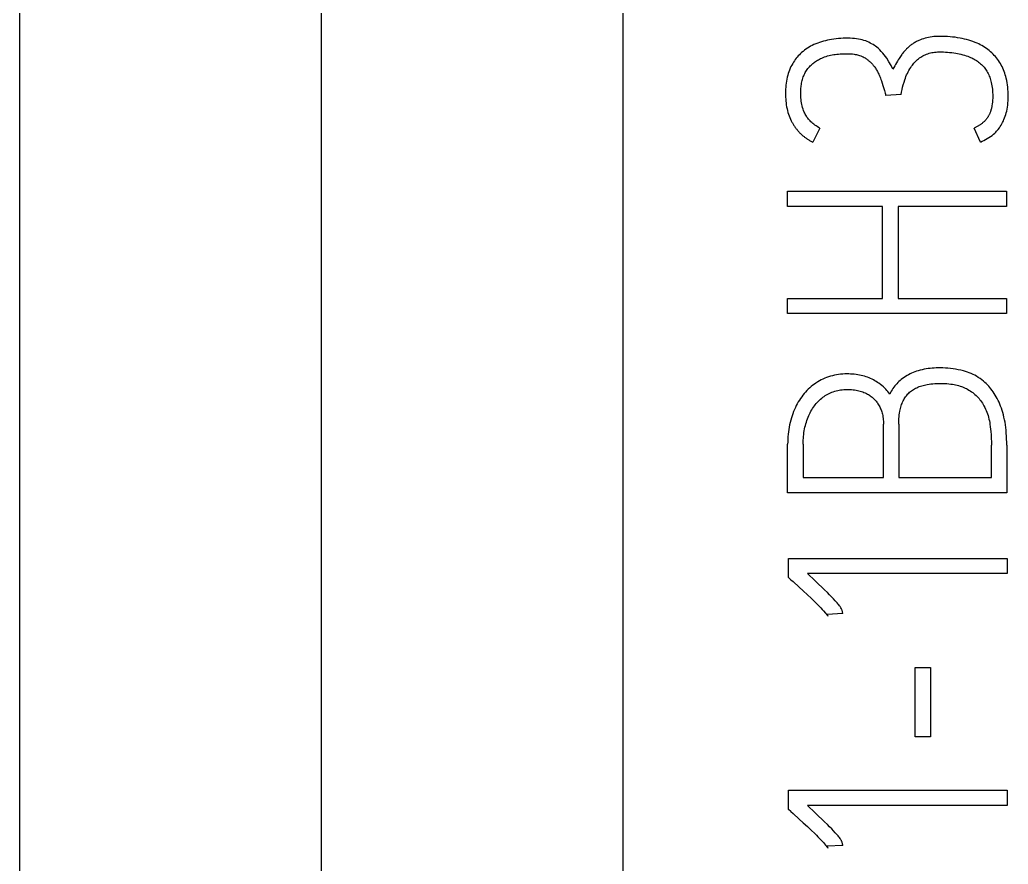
# Model space of a CAD drawing. Extents: x 867151 to 1787449, y -2071112 to -1028603.
# Drawn here: x 871211.25 to 871218.46, y -1032686.62 to -1032680.46 of the extents above; entities that cross this region are included whole.
import ezdxf

# ---------------------------------------------------------------- set-up
doc = ezdxf.new("R2010")
doc.units = 0
doc.header["$LTSCALE"] = 4
doc.header["$MEASUREMENT"] = 0
doc.layers.get('0').update_dxf_attribs({"linetype": 'CONTINUOUS'})
doc.layers.add('20000_FRONT_O', color=7, linetype='CONTINUOUS')

# ---------------------------------------------------------------- blocks, each defined once
blk = doc.blocks.new('CPU')
at = {"layer": '20000_FRONT_O', "color": 7, "linetype": 'Continuous'}
for p, q in [((82836.958, 10993.5925), (82836.958, 11092.7925)), ((82834.758, 11000.0199), (82834.758, 11033.3777))]:
    blk.add_line(p, q, dxfattribs=at)
blk = doc.blocks.new('A$C36C17930')
at = {"layer": '20000_FRONT_O', "color": 7, "linetype": 'Continuous'}
for p, q in [((0.0011, 0.4004), (0.0011, 99.6004)), ((2.2011, 6.8277), (2.2011, 40.1855)), ((3.6914, 26.8209), (3.677, 26.8176)), ((3.7059, 26.8238), (3.6914, 26.8209)), ((3.7226, 26.8267), (3.7059, 26.8238)), ((3.7394, 26.8292), (3.7226, 26.8267)), ((3.7563, 26.8312), (3.7394, 26.8292)), ((3.7732, 26.8329), (3.7563, 26.8312)), ((3.7901, 26.8341), (3.7732, 26.8329)), ((3.807, 26.8349), (3.7901, 26.8341)), ((3.824, 26.8353), (3.807, 26.8349)), ((3.841, 26.8354), (3.824, 26.8353)), ((3.8573, 26.8351), (3.841, 26.8354)), ((3.8736, 26.8344), (3.8573, 26.8351)), ((3.8899, 26.8332), (3.8736, 26.8344)), ((3.9044, 26.8315), (3.8899, 26.8332)), ((3.9189, 26.8293), (3.9044, 26.8315)), ((3.9332, 26.8265), (3.9189, 26.8293)), ((3.9459, 26.8234), (3.9332, 26.8265)), ((3.9584, 26.8197), (3.9459, 26.8234)), ((3.9708, 26.8154), (3.9584, 26.8197)), ((4.359, 26.8195), (4.3527, 26.8166)), ((4.37, 26.8241), (4.359, 26.8195)), ((4.3811, 26.8283), (4.37, 26.8241)), ((4.3924, 26.8321), (4.3811, 26.8283)), ((4.4044, 26.8356), (4.3924, 26.8321)), ((4.4166, 26.8387), (4.4044, 26.8356)), ((4.4288, 26.8413), (4.4166, 26.8387)), ((4.4419, 26.8436), (4.4288, 26.8413)), ((4.4551, 26.8455), (4.4419, 26.8436)), ((4.4684, 26.8468), (4.4551, 26.8455)), ((4.4897, 26.8482), (4.4684, 26.8468)), ((4.5112, 26.8487), (4.4897, 26.8482)), ((4.5298, 26.8487), (4.5112, 26.8487)), ((4.5485, 26.8482), (4.5298, 26.8487)), ((4.5671, 26.8474), (4.5485, 26.8482)), ((4.5858, 26.8461), (4.5671, 26.8474)), ((4.6044, 26.8443), (4.5858, 26.8461)), ((4.6229, 26.8421), (4.6044, 26.8443)), ((4.6414, 26.8394), (4.6229, 26.8421)), ((4.6598, 26.8362), (4.6414, 26.8394)), ((4.6757, 26.8331), (4.6598, 26.8362)), ((4.6915, 26.8296), (4.6757, 26.8331)), ((4.7072, 26.8256), (4.6915, 26.8296)), ((4.7228, 26.8212), (4.7072, 26.8256)), ((4.7382, 26.8164), (4.7228, 26.8212)), ((3.5244, 26.748), (3.5139, 26.7398)), ((3.5353, 26.7559), (3.5244, 26.748)), ((3.5464, 26.7634), (3.5353, 26.7559)), ((3.5578, 26.7704), (3.5464, 26.7634)), ((3.5695, 26.777), (3.5578, 26.7704)), ((3.5813, 26.7832), (3.5695, 26.777)), ((3.5934, 26.789), (3.5813, 26.7832)), ((3.6069, 26.7949), (3.5934, 26.789)), ((3.6206, 26.8004), (3.6069, 26.7949)), ((3.6345, 26.8053), (3.6206, 26.8004)), ((3.6485, 26.8098), (3.6345, 26.8053)), ((3.6627, 26.8139), (3.6485, 26.8098)), ((3.677, 26.8176), (3.6627, 26.8139)), ((3.982, 26.8109), (3.9708, 26.8154)), ((3.9931, 26.806), (3.982, 26.8109)), ((4.004, 26.8006), (3.9931, 26.806)), ((4.0142, 26.7951), (4.004, 26.8006)), ((4.0242, 26.7892), (4.0142, 26.7951)), ((4.0339, 26.7829), (4.0242, 26.7892)), ((4.0431, 26.7763), (4.0339, 26.7829)), ((4.052, 26.7694), (4.0431, 26.7763)), ((4.0607, 26.7622), (4.052, 26.7694)), ((4.0728, 26.751), (4.0607, 26.7622)), ((4.0845, 26.7392), (4.0728, 26.751)), ((4.2602, 26.749), (4.2555, 26.7438)), ((4.2649, 26.754), (4.2602, 26.749)), ((4.2697, 26.7589), (4.2649, 26.754)), ((4.2747, 26.7638), (4.2697, 26.7589)), ((4.2796, 26.7683), (4.2747, 26.7638)), ((4.2847, 26.7728), (4.2796, 26.7683)), ((4.2898, 26.7771), (4.2847, 26.7728)), ((4.295, 26.7814), (4.2898, 26.7771)), ((4.3003, 26.7855), (4.295, 26.7814)), ((4.3058, 26.7894), (4.3003, 26.7855)), ((4.3113, 26.7932), (4.3058, 26.7894)), ((4.3169, 26.7969), (4.3113, 26.7932)), ((4.3226, 26.8005), (4.3169, 26.7969)), ((4.3283, 26.8039), (4.3226, 26.8005)), ((4.3343, 26.8073), (4.3283, 26.8039)), ((4.3404, 26.8106), (4.3343, 26.8073)), ((4.3465, 26.8137), (4.3404, 26.8106)), ((4.3527, 26.8166), (4.3465, 26.8137)), ((4.7534, 26.8111), (4.7382, 26.8164)), ((4.7685, 26.8052), (4.7534, 26.8111)), ((4.7834, 26.7989), (4.7685, 26.8052)), ((4.7951, 26.7934), (4.7834, 26.7989)), ((4.8067, 26.7876), (4.7951, 26.7934)), ((4.8181, 26.7814), (4.8067, 26.7876)), ((4.8293, 26.7748), (4.8181, 26.7814)), ((4.8403, 26.7679), (4.8293, 26.7748)), ((4.8511, 26.7606), (4.8403, 26.7679)), ((4.8616, 26.753), (4.8511, 26.7606)), ((4.8718, 26.745), (4.8616, 26.753)), ((3.4573, 26.6804), (3.4506, 26.671)), ((3.4643, 26.6895), (3.4573, 26.6804)), ((3.4716, 26.6984), (3.4643, 26.6895)), ((3.4792, 26.7069), (3.4716, 26.6984)), ((3.487, 26.7153), (3.4792, 26.7069)), ((3.4952, 26.7233), (3.487, 26.7153)), ((3.5037, 26.7311), (3.4952, 26.7233)), ((3.5139, 26.7398), (3.5037, 26.7311)), ((3.6126, 26.6701), (3.6198, 26.6745)), ((3.6198, 26.6745), (3.6272, 26.6788)), ((3.6272, 26.6788), (3.6347, 26.6828)), ((3.6347, 26.6828), (3.6422, 26.6866)), ((3.6422, 26.6866), (3.6499, 26.6902)), ((3.6499, 26.6902), (3.6605, 26.6947)), ((3.6605, 26.6947), (3.6713, 26.6988)), ((3.6713, 26.6988), (3.6821, 26.7025)), ((3.6821, 26.7025), (3.6931, 26.7059)), ((3.6931, 26.7059), (3.7042, 26.7089)), ((3.7042, 26.7089), (3.7153, 26.7115)), ((3.7153, 26.7115), (3.7266, 26.7138)), ((3.7266, 26.7138), (3.7379, 26.7158)), ((3.7379, 26.7158), (3.7492, 26.7175)), ((3.7492, 26.7175), (3.7606, 26.7189)), ((3.7606, 26.7189), (3.7721, 26.7201)), ((3.7721, 26.7201), (3.7835, 26.721)), ((3.7835, 26.721), (3.795, 26.7216)), ((3.795, 26.7216), (3.8065, 26.7221)), ((3.8065, 26.7221), (3.818, 26.7223)), ((3.818, 26.7223), (3.8295, 26.7223)), ((3.8295, 26.7223), (3.841, 26.7222)), ((3.841, 26.7222), (3.8525, 26.7219)), ((3.8525, 26.7219), (3.864, 26.7213)), ((3.864, 26.7213), (3.8754, 26.7205)), ((3.8754, 26.7205), (3.8868, 26.7191)), ((3.8868, 26.7191), (3.8949, 26.7179)), ((3.8949, 26.7179), (3.903, 26.7163)), ((3.903, 26.7163), (3.911, 26.7145)), ((3.911, 26.7145), (3.919, 26.7124)), ((3.919, 26.7124), (3.9268, 26.7099)), ((3.9268, 26.7099), (3.9356, 26.7067)), ((3.9356, 26.7067), (3.9442, 26.703)), ((3.9442, 26.703), (3.9526, 26.6989)), ((3.9526, 26.6989), (3.9608, 26.6945)), ((3.9608, 26.6945), (3.9659, 26.6914)), ((3.9659, 26.6914), (3.9709, 26.6883)), ((3.9709, 26.6883), (3.9758, 26.6849)), ((3.9758, 26.6849), (3.9806, 26.6815)), ((3.9806, 26.6815), (3.9854, 26.6779)), ((3.9854, 26.6779), (3.99, 26.6742)), ((4.0953, 26.7273), (4.0845, 26.7392)), ((4.1055, 26.7148), (4.0953, 26.7273)), ((4.115, 26.7021), (4.1055, 26.7148)), ((4.1239, 26.6889), (4.115, 26.7021)), ((4.1403, 26.6623), (4.1239, 26.6889)), ((4.2089, 26.6786), (4.2021, 26.6674)), ((4.2138, 26.6865), (4.2089, 26.6786)), ((4.2189, 26.6944), (4.2138, 26.6865)), ((4.224, 26.7023), (4.2189, 26.6944)), ((4.2293, 26.71), (4.224, 26.7023)), ((4.2335, 26.7159), (4.2293, 26.71)), ((4.2377, 26.7217), (4.2335, 26.7159)), ((4.242, 26.7274), (4.2377, 26.7217)), ((4.2465, 26.7331), (4.242, 26.7274)), ((4.251, 26.7386), (4.2465, 26.7331)), ((4.2555, 26.7438), (4.251, 26.7386)), ((4.3425, 26.6737), (4.3495, 26.6798)), ((4.3495, 26.6798), (4.3567, 26.6856)), ((4.3567, 26.6856), (4.3642, 26.6913)), ((4.3642, 26.6913), (4.3719, 26.6967)), ((4.3719, 26.6967), (4.3799, 26.7019)), ((4.3799, 26.7019), (4.388, 26.7067)), ((4.388, 26.7067), (4.3966, 26.7113)), ((4.3966, 26.7113), (4.4053, 26.7155)), ((4.4053, 26.7155), (4.4143, 26.7193)), ((4.4143, 26.7193), (4.4234, 26.7227)), ((4.4234, 26.7227), (4.4331, 26.7258)), ((4.4331, 26.7258), (4.4429, 26.7284)), ((4.4429, 26.7284), (4.4529, 26.7306)), ((4.4529, 26.7306), (4.463, 26.7323)), ((4.463, 26.7323), (4.4738, 26.7337)), ((4.4738, 26.7337), (4.4848, 26.7346)), ((4.4848, 26.7346), (4.4957, 26.7352)), ((4.4957, 26.7352), (4.5067, 26.7355)), ((4.5067, 26.7355), (4.522, 26.7356)), ((4.522, 26.7356), (4.5372, 26.7352)), ((4.5372, 26.7352), (4.5525, 26.7345)), ((4.5525, 26.7345), (4.5677, 26.7335)), ((4.5677, 26.7335), (4.5829, 26.732)), ((4.5829, 26.732), (4.5981, 26.7302)), ((4.5981, 26.7302), (4.6132, 26.7281)), ((4.6132, 26.7281), (4.6283, 26.7257)), ((4.6283, 26.7257), (4.6408, 26.7234)), ((4.6408, 26.7234), (4.6534, 26.7208)), ((4.6534, 26.7208), (4.6658, 26.718)), ((4.6658, 26.718), (4.6782, 26.7149)), ((4.6782, 26.7149), (4.6905, 26.7115)), ((4.6905, 26.7115), (4.7027, 26.7077)), ((4.7027, 26.7077), (4.7147, 26.7036)), ((4.7147, 26.7036), (4.7267, 26.699)), ((4.7267, 26.699), (4.7356, 26.6953)), ((4.7356, 26.6953), (4.7444, 26.6913)), ((4.7444, 26.6913), (4.7531, 26.6871)), ((4.7531, 26.6871), (4.7617, 26.6825)), ((4.7617, 26.6825), (4.7701, 26.6777)), ((4.7701, 26.6777), (4.7784, 26.6727)), ((4.8818, 26.7366), (4.8718, 26.745)), ((4.891, 26.7283), (4.8818, 26.7366)), ((4.8999, 26.7196), (4.891, 26.7283)), ((4.9086, 26.7106), (4.8999, 26.7196)), ((4.9169, 26.7014), (4.9086, 26.7106)), ((4.9249, 26.6918), (4.9169, 26.7014)), ((4.9325, 26.682), (4.9249, 26.6918)), ((4.9398, 26.6719), (4.9325, 26.682)), ((3.4151, 26.6036), (3.4104, 26.591)), ((3.4202, 26.6159), (3.4151, 26.6036)), ((3.4258, 26.6281), (3.4202, 26.6159)), ((3.4318, 26.64), (3.4258, 26.6281)), ((3.4383, 26.6517), (3.4318, 26.64)), ((3.4443, 26.6615), (3.4383, 26.6517)), ((3.4506, 26.671), (3.4443, 26.6615)), ((3.5397, 26.601), (3.5445, 26.6078)), ((3.5445, 26.6078), (3.5496, 26.6144)), ((3.5496, 26.6144), (3.555, 26.6209)), ((3.555, 26.6209), (3.5605, 26.6271)), ((3.5605, 26.6271), (3.5663, 26.6332)), ((3.5663, 26.6332), (3.5724, 26.6391)), ((3.5724, 26.6391), (3.5786, 26.6447)), ((3.5786, 26.6447), (3.5851, 26.6502)), ((3.5851, 26.6502), (3.5917, 26.6555)), ((3.5917, 26.6555), (3.5985, 26.6606)), ((3.5985, 26.6606), (3.6055, 26.6654)), ((3.6055, 26.6654), (3.6126, 26.6701)), ((3.99, 26.6742), (3.9945, 26.6706)), ((3.9945, 26.6706), (3.9989, 26.6668)), ((3.9989, 26.6668), (4.0032, 26.6629)), ((4.0032, 26.6629), (4.0074, 26.6589)), ((4.0074, 26.6589), (4.0115, 26.6548)), ((4.0115, 26.6548), (4.0155, 26.6506)), ((4.0155, 26.6506), (4.0194, 26.6463)), ((4.0194, 26.6463), (4.0232, 26.6419)), ((4.0232, 26.6419), (4.0269, 26.6374)), ((4.0269, 26.6374), (4.0305, 26.6328)), ((4.0305, 26.6328), (4.034, 26.6282)), ((4.034, 26.6282), (4.0374, 26.6235)), ((4.0374, 26.6235), (4.0414, 26.6176)), ((4.0414, 26.6176), (4.0452, 26.6117)), ((4.0452, 26.6117), (4.0489, 26.6056)), ((4.0489, 26.6056), (4.0525, 26.5995)), ((4.1555, 26.6357), (4.1403, 26.6623)), ((4.1694, 26.609), (4.1555, 26.6357)), ((4.1757, 26.6211), (4.1694, 26.609)), ((4.1822, 26.633), (4.1757, 26.6211)), ((4.1889, 26.6449), (4.1822, 26.633)), ((4.1954, 26.6562), (4.1889, 26.6449)), ((4.2021, 26.6674), (4.1954, 26.6562)), ((4.286, 26.601), (4.2923, 26.6117)), ((4.2923, 26.6117), (4.2989, 26.6221)), ((4.2989, 26.6221), (4.3059, 26.6323)), ((4.3059, 26.6323), (4.3114, 26.6397)), ((4.3114, 26.6397), (4.3171, 26.647)), ((4.3171, 26.647), (4.3231, 26.654)), ((4.3231, 26.654), (4.3293, 26.6608)), ((4.3293, 26.6608), (4.3358, 26.6674)), ((4.3358, 26.6674), (4.3425, 26.6737)), ((4.7784, 26.6727), (4.7864, 26.6673)), ((4.7864, 26.6673), (4.7943, 26.6616)), ((4.7943, 26.6616), (4.8019, 26.6556)), ((4.8019, 26.6556), (4.8087, 26.6498)), ((4.8087, 26.6498), (4.8154, 26.6436)), ((4.8154, 26.6436), (4.8218, 26.6372)), ((4.8218, 26.6372), (4.828, 26.6306)), ((4.828, 26.6306), (4.8339, 26.6238)), ((4.8339, 26.6238), (4.8396, 26.6167)), ((4.8396, 26.6167), (4.845, 26.6094)), ((4.845, 26.6094), (4.8501, 26.6019)), ((4.9467, 26.6615), (4.9398, 26.6719)), ((4.9533, 26.6509), (4.9467, 26.6615)), ((4.9596, 26.6397), (4.9533, 26.6509)), ((4.9656, 26.6283), (4.9596, 26.6397)), ((4.9711, 26.6166), (4.9656, 26.6283)), ((4.9763, 26.6048), (4.9711, 26.6166)), ((4.981, 26.5927), (4.9763, 26.6048)), ((3.3959, 26.538), (3.3932, 26.5233)), ((3.3991, 26.5526), (3.3959, 26.538)), ((3.4025, 26.5655), (3.3991, 26.5526)), ((3.4062, 26.5783), (3.4025, 26.5655)), ((3.4104, 26.591), (3.4062, 26.5783)), ((3.5074, 26.5261), (3.5098, 26.535)), ((3.5098, 26.535), (3.5125, 26.5439)), ((3.5125, 26.5439), (3.5154, 26.5527)), ((3.5154, 26.5527), (3.5187, 26.5613)), ((3.5187, 26.5613), (3.5224, 26.5697)), ((3.5224, 26.5697), (3.5263, 26.578)), ((3.5263, 26.578), (3.5306, 26.5861)), ((3.5306, 26.5861), (3.5352, 26.594)), ((3.5352, 26.594), (3.5397, 26.601)), ((4.0525, 26.5995), (4.056, 26.5934)), ((4.056, 26.5934), (4.0594, 26.587)), ((4.0594, 26.587), (4.0627, 26.5805)), ((4.0627, 26.5805), (4.0659, 26.574)), ((4.0659, 26.574), (4.069, 26.5675)), ((4.069, 26.5675), (4.0719, 26.5608)), ((4.0719, 26.5608), (4.0755, 26.5522)), ((4.0755, 26.5522), (4.0788, 26.5435)), ((4.0788, 26.5435), (4.082, 26.5347)), ((4.082, 26.5347), (4.0851, 26.5258)), ((4.2503, 26.5145), (4.256, 26.5325)), ((4.256, 26.5325), (4.2601, 26.5444)), ((4.2601, 26.5444), (4.2646, 26.5561)), ((4.2646, 26.5561), (4.2694, 26.5677)), ((4.2694, 26.5677), (4.2746, 26.579)), ((4.2746, 26.579), (4.2801, 26.5901)), ((4.2801, 26.5901), (4.286, 26.601)), ((4.8501, 26.6019), (4.8549, 26.5942)), ((4.8549, 26.5942), (4.8597, 26.5859)), ((4.8597, 26.5859), (4.8641, 26.5773)), ((4.8641, 26.5773), (4.8683, 26.5686)), ((4.8683, 26.5686), (4.8721, 26.5597)), ((4.8721, 26.5597), (4.8756, 26.5507)), ((4.8756, 26.5507), (4.8788, 26.5415)), ((4.8788, 26.5415), (4.8817, 26.5323)), ((4.8817, 26.5323), (4.8843, 26.523)), ((4.9854, 26.5806), (4.981, 26.5927)), ((4.9893, 26.5683), (4.9854, 26.5806)), ((4.9929, 26.5558), (4.9893, 26.5683)), ((4.9962, 26.5433), (4.9929, 26.5558)), ((4.9997, 26.5274), (4.9962, 26.5433)), ((3.3868, 26.4637), (3.3863, 26.4487)), ((3.3878, 26.4787), (3.3868, 26.4637)), ((3.3891, 26.4936), (3.3878, 26.4787)), ((3.3909, 26.5085), (3.3891, 26.4936)), ((3.3932, 26.5233), (3.3909, 26.5085)), ((3.4973, 26.4522), (3.4978, 26.4615)), ((3.4978, 26.4615), (3.4985, 26.4708)), ((3.4985, 26.4708), (3.4993, 26.4801)), ((3.4993, 26.4801), (3.5004, 26.4894)), ((3.5004, 26.4894), (3.5018, 26.4987)), ((3.5018, 26.4987), (3.5034, 26.5079)), ((3.5034, 26.5079), (3.5052, 26.517)), ((3.5052, 26.517), (3.5074, 26.5261)), ((4.0851, 26.5258), (4.091, 26.5078)), ((4.091, 26.5078), (4.0967, 26.4897)), ((4.0967, 26.4897), (4.1078, 26.4538)), ((4.2325, 26.4427), (4.2362, 26.4605)), ((4.2362, 26.4605), (4.2405, 26.4785)), ((4.2405, 26.4785), (4.2451, 26.4963)), ((4.2451, 26.4963), (4.2503, 26.5145)), ((4.8843, 26.523), (4.8867, 26.5136)), ((4.8867, 26.5136), (4.8894, 26.5013)), ((4.8894, 26.5013), (4.8916, 26.4889)), ((4.8916, 26.4889), (4.8934, 26.4765)), ((4.8934, 26.4765), (4.8949, 26.464)), ((4.8949, 26.464), (4.896, 26.4515)), ((5.0027, 26.5113), (4.9997, 26.5274)), ((5.0052, 26.4952), (5.0027, 26.5113)), ((5.0072, 26.479), (5.0052, 26.4952)), ((5.0086, 26.4627), (5.0072, 26.479)), ((5.0097, 26.4464), (5.0086, 26.4627)), ((3.3863, 26.4487), (3.3861, 26.4337)), ((3.3861, 26.4337), (3.3862, 26.4196)), ((3.3862, 26.4196), (3.3866, 26.4055)), ((3.3866, 26.4055), (3.3874, 26.3913)), ((3.3874, 26.3913), (3.3885, 26.3773)), ((3.497, 26.4337), (3.4971, 26.4429)), ((3.4972, 26.4225), (3.497, 26.4337)), ((3.4971, 26.4429), (3.4973, 26.4522)), ((3.4976, 26.4113), (3.4972, 26.4225)), ((3.4984, 26.3998), (3.4976, 26.4113)), ((3.4995, 26.3884), (3.4984, 26.3998)), ((3.5009, 26.3766), (3.4995, 26.3884)), ((4.1078, 26.4538), (4.1131, 26.436)), ((4.1131, 26.436), (4.1184, 26.4182)), ((4.2293, 26.4248), (4.1184, 26.4182)), ((4.2293, 26.4248), (4.2325, 26.4427)), ((4.896, 26.4515), (4.8967, 26.4389)), ((4.8971, 26.3992), (4.8964, 26.3848)), ((4.8967, 26.4389), (4.8972, 26.4263)), ((4.8973, 26.4137), (4.8971, 26.3992)), ((4.8972, 26.4263), (4.8973, 26.4137)), ((5.0096, 26.38), (5.0103, 26.3969)), ((5.0103, 26.4301), (5.0097, 26.4464)), ((5.0105, 26.4137), (5.0103, 26.4301)), ((5.0103, 26.3969), (5.0105, 26.4137)), ((3.3885, 26.3773), (3.39, 26.3632)), ((3.39, 26.3632), (3.392, 26.3492)), ((3.392, 26.3492), (3.3943, 26.3353)), ((3.3943, 26.3353), (3.3971, 26.3215)), ((3.3971, 26.3215), (3.4003, 26.3078)), ((3.5026, 26.3649), (3.5009, 26.3766)), ((3.5047, 26.3532), (3.5026, 26.3649)), ((3.5072, 26.3415), (3.5047, 26.3532)), ((3.5103, 26.33), (3.5072, 26.3415)), ((3.5139, 26.3186), (3.5103, 26.33)), ((3.518, 26.3073), (3.5139, 26.3186)), ((4.886, 26.3171), (4.8846, 26.3119)), ((4.8874, 26.3223), (4.886, 26.3171)), ((4.8887, 26.3276), (4.8874, 26.3223)), ((4.8898, 26.3329), (4.8887, 26.3276)), ((4.8909, 26.3382), (4.8898, 26.3329)), ((4.8918, 26.3435), (4.8909, 26.3382)), ((4.8937, 26.3559), (4.8918, 26.3435)), ((4.8953, 26.3703), (4.8937, 26.3559)), ((4.8964, 26.3848), (4.8953, 26.3703)), ((4.9998, 26.3047), (5.0026, 26.3181)), ((5.0026, 26.3181), (5.0051, 26.333)), ((5.0051, 26.333), (5.007, 26.3481)), ((5.007, 26.3481), (5.0085, 26.3632)), ((5.0085, 26.3632), (5.0096, 26.38)), ((3.4003, 26.3078), (3.404, 26.2943)), ((3.404, 26.2943), (3.4082, 26.2808)), ((3.4082, 26.2808), (3.4125, 26.2688)), ((3.4125, 26.2688), (3.4172, 26.2569)), ((3.4172, 26.2569), (3.4223, 26.2452)), ((3.4223, 26.2452), (3.4279, 26.2336)), ((3.5225, 26.2961), (3.518, 26.3073)), ((3.526, 26.2887), (3.5225, 26.2961)), ((3.5296, 26.2814), (3.526, 26.2887)), ((3.5336, 26.2743), (3.5296, 26.2814)), ((3.538, 26.2671), (3.5336, 26.2743)), ((3.5427, 26.2601), (3.538, 26.2671)), ((3.5477, 26.2532), (3.5427, 26.2601)), ((3.5531, 26.2462), (3.5477, 26.2532)), ((3.5588, 26.2395), (3.5531, 26.2462)), ((4.8496, 26.244), (4.8471, 26.2411)), ((4.852, 26.2471), (4.8496, 26.244)), ((4.8544, 26.2501), (4.852, 26.2471)), ((4.8567, 26.2532), (4.8544, 26.2501)), ((4.8589, 26.2564), (4.8567, 26.2532)), ((4.861, 26.2596), (4.8589, 26.2564)), ((4.8631, 26.2629), (4.861, 26.2596)), ((4.8651, 26.2662), (4.8631, 26.2629)), ((4.8673, 26.27), (4.8651, 26.2662)), ((4.8694, 26.2739), (4.8673, 26.27)), ((4.8714, 26.2779), (4.8694, 26.2739)), ((4.8734, 26.2819), (4.8714, 26.2779)), ((4.8752, 26.2859), (4.8734, 26.2819)), ((4.8769, 26.29), (4.8752, 26.2859)), ((4.8786, 26.2942), (4.8769, 26.29)), ((4.8801, 26.2983), (4.8786, 26.2942)), ((4.8816, 26.3025), (4.8801, 26.2983)), ((4.883, 26.3067), (4.8816, 26.3025)), ((4.8846, 26.3119), (4.883, 26.3067)), ((4.9748, 26.2323), (4.9796, 26.2431)), ((4.9796, 26.2431), (4.9844, 26.2547)), ((4.9844, 26.2547), (4.9888, 26.2665)), ((4.9888, 26.2665), (4.9927, 26.2784)), ((4.9927, 26.2784), (4.9965, 26.2915)), ((4.9965, 26.2915), (4.9998, 26.3047)), ((3.4279, 26.2336), (3.4305, 26.2285)), ((3.4305, 26.2285), (3.4331, 26.2235)), ((3.4331, 26.2235), (3.4359, 26.2185)), ((3.4359, 26.2185), (3.4387, 26.2136)), ((3.4387, 26.2136), (3.4416, 26.2087)), ((3.4416, 26.2087), (3.4446, 26.2038)), ((3.4446, 26.2038), (3.4477, 26.199)), ((3.4477, 26.199), (3.4508, 26.1943)), ((3.4508, 26.1943), (3.454, 26.1896)), ((3.454, 26.1896), (3.4573, 26.1849)), ((3.4573, 26.1849), (3.4606, 26.1803)), ((3.4606, 26.1803), (3.4641, 26.1758)), ((3.4641, 26.1758), (3.4676, 26.1713)), ((3.4676, 26.1713), (3.4712, 26.1669)), ((3.5647, 26.2329), (3.5588, 26.2395)), ((3.5712, 26.2262), (3.5647, 26.2329)), ((3.578, 26.2199), (3.5712, 26.2262)), ((3.585, 26.2138), (3.578, 26.2199)), ((3.5928, 26.2077), (3.585, 26.2138)), ((3.6368, 26.1807), (3.5858, 26.0787)), ((3.6008, 26.2019), (3.5928, 26.2077)), ((3.6091, 26.1964), (3.6008, 26.2019)), ((3.6181, 26.1909), (3.6091, 26.1964)), ((3.6274, 26.1856), (3.6181, 26.1909)), ((3.6368, 26.1807), (3.6274, 26.1856)), ((4.7664, 26.1827), (4.7619, 26.1807)), ((4.8085, 26.0787), (4.7619, 26.1807)), ((4.7708, 26.1848), (4.7664, 26.1827)), ((4.7752, 26.1869), (4.7708, 26.1848)), ((4.7796, 26.1891), (4.7752, 26.1869)), ((4.7839, 26.1914), (4.7796, 26.1891)), ((4.7882, 26.1938), (4.7839, 26.1914)), ((4.7925, 26.1962), (4.7882, 26.1938)), ((4.7967, 26.1987), (4.7925, 26.1962)), ((4.8008, 26.2013), (4.7967, 26.1987)), ((4.8049, 26.204), (4.8008, 26.2013)), ((4.8086, 26.2066), (4.8049, 26.204)), ((4.8123, 26.2092), (4.8086, 26.2066)), ((4.8159, 26.2118), (4.8123, 26.2092)), ((4.8194, 26.2146), (4.8159, 26.2118)), ((4.8229, 26.2174), (4.8194, 26.2146)), ((4.8263, 26.2203), (4.8229, 26.2174)), ((4.8297, 26.2232), (4.8263, 26.2203)), ((4.833, 26.2262), (4.8297, 26.2232)), ((4.8362, 26.2293), (4.833, 26.2262)), ((4.8393, 26.2325), (4.8362, 26.2293)), ((4.842, 26.2353), (4.8393, 26.2325)), ((4.8446, 26.2382), (4.842, 26.2353)), ((4.8471, 26.2411), (4.8446, 26.2382)), ((4.926, 26.1581), (4.9364, 26.1702)), ((4.9364, 26.1702), (4.9461, 26.183)), ((4.9461, 26.183), (4.9525, 26.1922)), ((4.9525, 26.1922), (4.9585, 26.2016)), ((4.9585, 26.2016), (4.9641, 26.2113)), ((4.9641, 26.2113), (4.9697, 26.2217)), ((4.9697, 26.2217), (4.9748, 26.2323)), ((3.4712, 26.1669), (3.4748, 26.1625)), ((3.4748, 26.1625), (3.4783, 26.1584)), ((3.4783, 26.1584), (3.4819, 26.1544)), ((3.4819, 26.1544), (3.4856, 26.1505)), ((3.4856, 26.1505), (3.4893, 26.1466)), ((3.4893, 26.1466), (3.493, 26.1427)), ((3.493, 26.1427), (3.4969, 26.139)), ((3.4969, 26.139), (3.5008, 26.1353)), ((3.5008, 26.1353), (3.5047, 26.1316)), ((3.5047, 26.1316), (3.5087, 26.128)), ((3.5087, 26.128), (3.5128, 26.1245)), ((3.5128, 26.1245), (3.5169, 26.1211)), ((3.5169, 26.1211), (3.5211, 26.1177)), ((3.5211, 26.1177), (3.5254, 26.1144)), ((3.5254, 26.1144), (3.5297, 26.1112)), ((3.5297, 26.1112), (3.5341, 26.1081)), ((3.5341, 26.1081), (3.5385, 26.105)), ((3.5385, 26.105), (3.543, 26.102)), ((3.543, 26.102), (3.5475, 26.0991)), ((3.5475, 26.0991), (3.5521, 26.0962)), ((4.8323, 26.09), (4.8564, 26.1033)), ((4.8564, 26.1033), (4.8686, 26.1108)), ((4.8686, 26.1108), (4.8806, 26.1186)), ((4.8806, 26.1186), (4.8927, 26.1273)), ((4.8927, 26.1273), (4.9042, 26.1366)), ((4.9042, 26.1366), (4.9118, 26.1434)), ((4.9118, 26.1434), (4.919, 26.1506)), ((4.919, 26.1506), (4.926, 26.1581)), ((3.5521, 26.0962), (3.5568, 26.0935)), ((3.5568, 26.0935), (3.5615, 26.0908)), ((3.5615, 26.0908), (3.5662, 26.0882)), ((3.5662, 26.0882), (3.571, 26.0857)), ((3.571, 26.0857), (3.5759, 26.0832)), ((3.5759, 26.0832), (3.5808, 26.0809)), ((3.5808, 26.0809), (3.5858, 26.0787)), ((4.8085, 26.0787), (4.8205, 26.0841)), ((4.8205, 26.0841), (4.8323, 26.09)), ((3.4016, 25.6082), (3.4016, 25.7214)), ((3.4016, 25.7214), (4.9971, 25.7214)), ((4.9971, 25.7214), (4.9971, 25.6082)), ((4.094, 25.6082), (3.4016, 25.6082)), ((4.094, 24.938), (4.094, 25.6082)), ((4.2071, 25.6082), (4.2071, 24.938)), ((4.9971, 25.6082), (4.2071, 25.6082)), ((3.4016, 24.8271), (3.4016, 24.938)), ((3.4016, 24.938), (4.094, 24.938)), ((4.2071, 24.938), (4.9971, 24.938)), ((4.9971, 24.938), (4.9971, 24.8271)), ((4.9971, 24.8271), (3.4016, 24.8271)), ((3.714, 24.3709), (3.7, 24.3665)), ((3.7284, 24.3749), (3.714, 24.3709)), ((3.743, 24.3783), (3.7284, 24.3749)), ((3.7577, 24.3812), (3.743, 24.3783)), ((3.7724, 24.3835), (3.7577, 24.3812)), ((3.7878, 24.3853), (3.7724, 24.3835)), ((3.8033, 24.3866), (3.7878, 24.3853)), ((3.8188, 24.3874), (3.8033, 24.3866)), ((3.8343, 24.3877), (3.8188, 24.3874)), ((3.8477, 24.3875), (3.8343, 24.3877)), ((3.8611, 24.387), (3.8477, 24.3875)), ((3.8744, 24.3862), (3.8611, 24.387)), ((3.8877, 24.385), (3.8744, 24.3862)), ((3.901, 24.3834), (3.8877, 24.385)), ((3.9134, 24.3815), (3.901, 24.3834)), ((3.9257, 24.3793), (3.9134, 24.3815)), ((3.9379, 24.3767), (3.9257, 24.3793)), ((3.95, 24.3738), (3.9379, 24.3767)), ((3.962, 24.3704), (3.95, 24.3738)), ((3.9734, 24.3668), (3.962, 24.3704)), ((4.2614, 24.3691), (4.2508, 24.3622)), ((4.2722, 24.3757), (4.2614, 24.3691)), ((4.2833, 24.3818), (4.2722, 24.3757)), ((4.2945, 24.3876), (4.2833, 24.3818)), ((4.306, 24.393), (4.2945, 24.3876)), ((4.3176, 24.398), (4.306, 24.393)), ((4.3294, 24.4027), (4.3176, 24.398)), ((4.3413, 24.407), (4.3294, 24.4027)), ((4.3534, 24.4109), (4.3413, 24.407)), ((4.3677, 24.415), (4.3534, 24.4109)), ((4.3822, 24.4186), (4.3677, 24.415)), ((4.3968, 24.4217), (4.3822, 24.4186)), ((4.4115, 24.4244), (4.3968, 24.4217)), ((4.4262, 24.4266), (4.4115, 24.4244)), ((4.4411, 24.4285), (4.4262, 24.4266)), ((4.4559, 24.4299), (4.4411, 24.4285)), ((4.4708, 24.4309), (4.4559, 24.4299)), ((4.4858, 24.4316), (4.4708, 24.4309)), ((4.5007, 24.432), (4.4858, 24.4316)), ((4.5156, 24.4321), (4.5007, 24.432)), ((4.534, 24.4317), (4.5156, 24.4321)), ((4.5525, 24.4309), (4.534, 24.4317)), ((4.5708, 24.4296), (4.5525, 24.4309)), ((4.5896, 24.4276), (4.5708, 24.4296)), ((4.6084, 24.4252), (4.5896, 24.4276)), ((4.627, 24.4222), (4.6084, 24.4252)), ((4.6462, 24.4187), (4.627, 24.4222)), ((4.6653, 24.4146), (4.6462, 24.4187)), ((4.6843, 24.4099), (4.6653, 24.4146)), ((4.6985, 24.4058), (4.6843, 24.4099)), ((4.7125, 24.4013), (4.6985, 24.4058)), ((4.7264, 24.3962), (4.7125, 24.4013)), ((4.7401, 24.3906), (4.7264, 24.3962)), ((4.7536, 24.3844), (4.7401, 24.3906)), ((4.7667, 24.3776), (4.7536, 24.3844)), ((4.7796, 24.3703), (4.7667, 24.3776)), ((4.7922, 24.3625), (4.7796, 24.3703)), ((3.5737, 24.2957), (3.5628, 24.2863)), ((3.5849, 24.3047), (3.5737, 24.2957)), ((3.5965, 24.3133), (3.5849, 24.3047)), ((3.6083, 24.3215), (3.5965, 24.3133)), ((3.6206, 24.3293), (3.6083, 24.3215)), ((3.6332, 24.3366), (3.6206, 24.3293)), ((3.646, 24.3435), (3.6332, 24.3366)), ((3.659, 24.3499), (3.646, 24.3435)), ((3.6724, 24.356), (3.659, 24.3499)), ((3.6861, 24.3615), (3.6724, 24.356)), ((3.7, 24.3665), (3.6861, 24.3615)), ((3.9846, 24.3629), (3.9734, 24.3668)), ((3.9957, 24.3586), (3.9846, 24.3629)), ((4.0066, 24.3539), (3.9957, 24.3586)), ((4.0174, 24.3488), (4.0066, 24.3539)), ((4.0276, 24.3436), (4.0174, 24.3488)), ((4.0377, 24.3381), (4.0276, 24.3436)), ((4.0476, 24.3322), (4.0377, 24.3381)), ((4.0573, 24.3261), (4.0476, 24.3322)), ((4.0668, 24.3196), (4.0573, 24.3261)), ((4.0782, 24.3113), (4.0668, 24.3196)), ((4.0892, 24.3025), (4.0782, 24.3113)), ((4.0998, 24.2933), (4.0892, 24.3025)), ((4.1828, 24.2997), (4.176, 24.2907)), ((4.19, 24.3083), (4.1828, 24.2997)), ((4.1975, 24.3167), (4.19, 24.3083)), ((4.2054, 24.3248), (4.1975, 24.3167)), ((4.2135, 24.3326), (4.2054, 24.3248)), ((4.2219, 24.3401), (4.2135, 24.3326)), ((4.2306, 24.3472), (4.2219, 24.3401)), ((4.2405, 24.3549), (4.2306, 24.3472)), ((4.2508, 24.3622), (4.2405, 24.3549)), ((4.3616, 24.2952), (4.3711, 24.2986)), ((4.3711, 24.2986), (4.3807, 24.3016)), ((4.3807, 24.3016), (4.3904, 24.3044)), ((4.3904, 24.3044), (4.4002, 24.3069)), ((4.4002, 24.3069), (4.41, 24.3091)), ((4.41, 24.3091), (4.4199, 24.311)), ((4.4199, 24.311), (4.4335, 24.3132)), ((4.4335, 24.3132), (4.4471, 24.3151)), ((4.4471, 24.3151), (4.4607, 24.3165)), ((4.4607, 24.3165), (4.4744, 24.3176)), ((4.4744, 24.3176), (4.4881, 24.3183)), ((4.4881, 24.3183), (4.5019, 24.3187)), ((4.5019, 24.3187), (4.5156, 24.3189)), ((4.5156, 24.3189), (4.5311, 24.3187)), ((4.5311, 24.3187), (4.5466, 24.3182)), ((4.5466, 24.3182), (4.5621, 24.3172)), ((4.5621, 24.3172), (4.5775, 24.3159)), ((4.5775, 24.3159), (4.5929, 24.3141)), ((4.5929, 24.3141), (4.6041, 24.3124)), ((4.6041, 24.3124), (4.6152, 24.3105)), ((4.6152, 24.3105), (4.6263, 24.3083)), ((4.6263, 24.3083), (4.6373, 24.3058)), ((4.6373, 24.3058), (4.6483, 24.3029)), ((4.6483, 24.3029), (4.6591, 24.2996)), ((4.6591, 24.2996), (4.6686, 24.2964)), ((4.6686, 24.2964), (4.678, 24.2929)), ((4.8049, 24.354), (4.7922, 24.3625)), ((4.8172, 24.345), (4.8049, 24.354)), ((4.8292, 24.3355), (4.8172, 24.345)), ((4.8407, 24.3255), (4.8292, 24.3355)), ((4.8501, 24.3168), (4.8407, 24.3255)), ((4.8592, 24.3077), (4.8501, 24.3168)), ((4.8679, 24.2984), (4.8592, 24.3077)), ((4.8764, 24.2887), (4.8679, 24.2984)), ((3.5132, 24.233), (3.5042, 24.2211)), ((3.5225, 24.2445), (3.5132, 24.233)), ((3.532, 24.2555), (3.5225, 24.2445)), ((3.5419, 24.2662), (3.532, 24.2555)), ((3.5522, 24.2764), (3.5419, 24.2662)), ((3.5628, 24.2863), (3.5522, 24.2764)), ((3.6583, 24.2173), (3.6671, 24.2237)), ((3.6671, 24.2237), (3.6762, 24.2297)), ((3.6762, 24.2297), (3.6854, 24.2354)), ((3.6854, 24.2354), (3.6949, 24.2407)), ((3.6949, 24.2407), (3.7045, 24.2456)), ((3.7045, 24.2456), (3.7144, 24.2502)), ((3.7144, 24.2502), (3.7245, 24.2545)), ((3.7245, 24.2545), (3.7347, 24.2583)), ((3.7347, 24.2583), (3.7451, 24.2617)), ((3.7451, 24.2617), (3.7557, 24.2647)), ((3.7557, 24.2647), (3.7665, 24.2673)), ((3.7665, 24.2673), (3.7774, 24.2695)), ((3.7774, 24.2695), (3.7883, 24.2713)), ((3.7883, 24.2713), (3.7998, 24.2727)), ((3.7998, 24.2727), (3.8113, 24.2737)), ((3.8113, 24.2737), (3.8228, 24.2743)), ((3.8228, 24.2743), (3.8343, 24.2745)), ((3.8343, 24.2745), (3.8454, 24.2744)), ((3.8454, 24.2744), (3.8564, 24.274)), ((3.8564, 24.274), (3.8675, 24.2733)), ((3.8675, 24.2733), (3.8785, 24.2723)), ((3.8785, 24.2723), (3.8895, 24.2709)), ((3.8895, 24.2709), (3.9004, 24.2691)), ((3.9004, 24.2691), (3.9112, 24.267)), ((3.9112, 24.267), (3.9209, 24.2648)), ((3.9209, 24.2648), (3.9304, 24.2622)), ((3.9304, 24.2622), (3.9399, 24.2594)), ((3.9399, 24.2594), (3.9492, 24.2562)), ((3.9492, 24.2562), (3.9584, 24.2526)), ((3.9584, 24.2526), (3.9675, 24.2487)), ((3.9675, 24.2487), (3.9763, 24.2444)), ((3.9763, 24.2444), (3.9836, 24.2406)), ((3.9836, 24.2406), (3.9906, 24.2365)), ((3.9906, 24.2365), (3.9976, 24.2321)), ((3.9976, 24.2321), (4.0043, 24.2276)), ((4.0043, 24.2276), (4.0109, 24.2227)), ((4.1101, 24.2837), (4.0998, 24.2933)), ((4.1181, 24.2757), (4.1101, 24.2837)), ((4.1258, 24.2675), (4.1181, 24.2757)), ((4.1332, 24.259), (4.1258, 24.2675)), ((4.1404, 24.2502), (4.1332, 24.259)), ((4.1472, 24.2412), (4.1404, 24.2502)), ((4.1522, 24.2517), (4.1472, 24.2412)), ((4.1576, 24.2619), (4.1522, 24.2517)), ((4.1633, 24.2718), (4.1576, 24.2619)), ((4.1695, 24.2814), (4.1633, 24.2718)), ((4.176, 24.2907), (4.1695, 24.2814)), ((4.2621, 24.2213), (4.2673, 24.2283)), ((4.2673, 24.2283), (4.2729, 24.2351)), ((4.2729, 24.2351), (4.2787, 24.2416)), ((4.2787, 24.2416), (4.2848, 24.2479)), ((4.2848, 24.2479), (4.2913, 24.2539)), ((4.2913, 24.2539), (4.298, 24.2595)), ((4.298, 24.2595), (4.305, 24.2649)), ((4.305, 24.2649), (4.3122, 24.27)), ((4.3122, 24.27), (4.3197, 24.2748)), ((4.3197, 24.2748), (4.3273, 24.2792)), ((4.3273, 24.2792), (4.3351, 24.2834)), ((4.3351, 24.2834), (4.343, 24.2873)), ((4.343, 24.2873), (4.3522, 24.2914)), ((4.3522, 24.2914), (4.3616, 24.2952)), ((4.678, 24.2929), (4.6873, 24.289)), ((4.6873, 24.289), (4.6964, 24.2849)), ((4.6964, 24.2849), (4.7054, 24.2804)), ((4.7054, 24.2804), (4.7142, 24.2756)), ((4.7142, 24.2756), (4.7238, 24.27)), ((4.7238, 24.27), (4.7331, 24.264)), ((4.7331, 24.264), (4.7422, 24.2577)), ((4.7422, 24.2577), (4.7511, 24.2511)), ((4.7511, 24.2511), (4.7598, 24.2442)), ((4.7598, 24.2442), (4.7679, 24.2374)), ((4.7679, 24.2374), (4.7757, 24.2303)), ((4.7757, 24.2303), (4.7832, 24.223)), ((4.8845, 24.2788), (4.8764, 24.2887)), ((4.8928, 24.2678), (4.8845, 24.2788)), ((4.9008, 24.2566), (4.8928, 24.2678)), ((4.9084, 24.2451), (4.9008, 24.2566)), ((4.9156, 24.2334), (4.9084, 24.2451)), ((4.9226, 24.2215), (4.9156, 24.2334)), ((3.4647, 24.1563), (3.4579, 24.1425)), ((3.4719, 24.1699), (3.4647, 24.1563)), ((3.4795, 24.1833), (3.4719, 24.1699)), ((3.4875, 24.1965), (3.4795, 24.1833)), ((3.4957, 24.2089), (3.4875, 24.1965)), ((3.5042, 24.2211), (3.4957, 24.2089)), ((3.5899, 24.1451), (3.5966, 24.1544)), ((3.5966, 24.1544), (3.6035, 24.1635)), ((3.6035, 24.1635), (3.6106, 24.1721)), ((3.6106, 24.1721), (3.6179, 24.1805)), ((3.6179, 24.1805), (3.6256, 24.1885)), ((3.6256, 24.1885), (3.6335, 24.1963)), ((3.6335, 24.1963), (3.6415, 24.2036)), ((3.6415, 24.2036), (3.6498, 24.2106)), ((3.6498, 24.2106), (3.6583, 24.2173)), ((4.0109, 24.2227), (4.0173, 24.2176)), ((4.0173, 24.2176), (4.0236, 24.2123)), ((4.0236, 24.2123), (4.0296, 24.2068)), ((4.0296, 24.2068), (4.0353, 24.2011)), ((4.0353, 24.2011), (4.0409, 24.1953)), ((4.0409, 24.1953), (4.0462, 24.1892)), ((4.0462, 24.1892), (4.0512, 24.1829)), ((4.0512, 24.1829), (4.0561, 24.1765)), ((4.0561, 24.1765), (4.0606, 24.1699)), ((4.0606, 24.1699), (4.065, 24.1631)), ((4.065, 24.1631), (4.0691, 24.1561)), ((4.0691, 24.1561), (4.073, 24.1488)), ((4.2265, 24.1447), (4.2294, 24.1543)), ((4.2294, 24.1543), (4.2325, 24.1637)), ((4.2325, 24.1637), (4.236, 24.173)), ((4.236, 24.173), (4.2399, 24.1822)), ((4.2399, 24.1822), (4.2441, 24.1912)), ((4.2441, 24.1912), (4.2482, 24.1989)), ((4.2482, 24.1989), (4.2525, 24.2066)), ((4.2525, 24.2066), (4.2571, 24.214)), ((4.2571, 24.214), (4.2621, 24.2213)), ((4.7832, 24.223), (4.7905, 24.2154)), ((4.7905, 24.2154), (4.7975, 24.2076)), ((4.7975, 24.2076), (4.8041, 24.1996)), ((4.8041, 24.1996), (4.8104, 24.1915)), ((4.8104, 24.1915), (4.8163, 24.1831)), ((4.8163, 24.1831), (4.822, 24.1745)), ((4.822, 24.1745), (4.8274, 24.1658)), ((4.8274, 24.1658), (4.8337, 24.1546)), ((4.8337, 24.1546), (4.8396, 24.1433)), ((4.9298, 24.2083), (4.9226, 24.2215)), ((4.9367, 24.1949), (4.9298, 24.2083)), ((4.9432, 24.1813), (4.9367, 24.1949)), ((4.9493, 24.1675), (4.9432, 24.1813)), ((4.955, 24.1536), (4.9493, 24.1675)), ((4.9609, 24.1378), (4.955, 24.1536)), ((3.4338, 24.0825), (3.4286, 24.0665)), ((3.4392, 24.0978), (3.4338, 24.0825)), ((3.445, 24.1128), (3.4392, 24.0978)), ((3.4512, 24.1277), (3.445, 24.1128)), ((3.4579, 24.1425), (3.4512, 24.1277)), ((3.5508, 24.0722), (3.5557, 24.0837)), ((3.5557, 24.0837), (3.5607, 24.0944)), ((3.5607, 24.0944), (3.566, 24.1051)), ((3.566, 24.1051), (3.5716, 24.1155)), ((3.5716, 24.1155), (3.5775, 24.1258)), ((3.5775, 24.1258), (3.5836, 24.1356)), ((3.5836, 24.1356), (3.5899, 24.1451)), ((4.073, 24.1488), (4.0766, 24.1414)), ((4.0766, 24.1414), (4.08, 24.1338)), ((4.08, 24.1338), (4.0831, 24.1261)), ((4.0831, 24.1261), (4.0859, 24.1183)), ((4.0859, 24.1183), (4.0884, 24.1104)), ((4.0884, 24.1104), (4.0907, 24.1024)), ((4.0907, 24.1024), (4.0927, 24.0944)), ((4.0927, 24.0944), (4.0949, 24.0841)), ((4.0949, 24.0841), (4.0967, 24.0738)), ((4.214, 24.0755), (4.2155, 24.089)), ((4.2155, 24.089), (4.2174, 24.1024)), ((4.2174, 24.1024), (4.2197, 24.1157)), ((4.2197, 24.1157), (4.2217, 24.1254)), ((4.2217, 24.1254), (4.224, 24.1351)), ((4.224, 24.1351), (4.2265, 24.1447)), ((4.8396, 24.1433), (4.8451, 24.1317)), ((4.8451, 24.1317), (4.8502, 24.12)), ((4.8502, 24.12), (4.8549, 24.1081)), ((4.8549, 24.1081), (4.8593, 24.0961)), ((4.8593, 24.0961), (4.8633, 24.0839)), ((4.8633, 24.0839), (4.8668, 24.0716)), ((4.9663, 24.1218), (4.9609, 24.1378)), ((4.9712, 24.1057), (4.9663, 24.1218)), ((4.9757, 24.0894), (4.9712, 24.1057)), ((4.9796, 24.073), (4.9757, 24.0894)), ((3.4159, 24.0176), (3.4125, 24.0004)), ((3.4197, 24.034), (3.4159, 24.0176)), ((3.4239, 24.0503), (3.4197, 24.034)), ((3.4286, 24.0665), (3.4239, 24.0503)), ((3.5278, 23.9993), (3.5309, 24.012)), ((3.5309, 24.012), (3.5343, 24.0246)), ((3.5343, 24.0246), (3.5381, 24.037)), ((3.5381, 24.037), (3.542, 24.0489)), ((3.542, 24.0489), (3.5462, 24.0606)), ((3.5462, 24.0606), (3.5508, 24.0722)), ((4.0967, 24.0738), (4.0982, 24.0634)), ((4.0982, 24.0634), (4.0993, 24.0529)), ((4.0993, 24.0529), (4.1, 24.0425)), ((4.1, 24.0425), (4.1005, 24.032)), ((4.1005, 24.032), (4.1006, 24.0215)), ((4.1006, 23.6332), (4.1006, 24.0215)), ((4.2116, 24.0215), (4.2117, 24.035)), ((4.2116, 24.0215), (4.2116, 23.6332)), ((4.2117, 24.035), (4.2121, 24.0485)), ((4.2121, 24.0485), (4.2129, 24.062)), ((4.2129, 24.062), (4.214, 24.0755)), ((4.8668, 24.0716), (4.87, 24.0589)), ((4.87, 24.0589), (4.8728, 24.0461)), ((4.8728, 24.0461), (4.8752, 24.0333)), ((4.8752, 24.0333), (4.8773, 24.0204)), ((4.8773, 24.0204), (4.8797, 24.0031)), ((4.9836, 24.0542), (4.9796, 24.073)), ((4.987, 24.0353), (4.9836, 24.0542)), ((4.99, 24.0162), (4.987, 24.0353)), ((4.9924, 23.9971), (4.99, 24.0162)), ((3.4052, 23.9484), (3.4036, 23.9301)), ((3.4071, 23.9658), (3.4052, 23.9484)), ((3.4096, 23.9831), (3.4071, 23.9658)), ((3.4125, 24.0004), (3.4096, 23.9831)), ((3.5174, 23.9325), (3.5188, 23.9461)), ((3.5188, 23.9461), (3.5205, 23.9596)), ((3.5205, 23.9596), (3.5226, 23.9731)), ((3.5226, 23.9731), (3.5251, 23.9865)), ((3.5251, 23.9865), (3.5278, 23.9993)), ((4.8797, 24.0031), (4.8817, 23.9858)), ((4.8817, 23.9858), (4.8835, 23.9685)), ((4.8835, 23.9685), (4.8856, 23.9432)), ((4.8856, 23.9432), (4.8872, 23.9178)), ((4.9944, 23.978), (4.9924, 23.9971)), ((4.9963, 23.9561), (4.9944, 23.978)), ((4.9977, 23.9342), (4.9963, 23.9561)), ((3.4018, 23.8934), (3.4016, 23.8751)), ((3.4016, 23.52), (3.4016, 23.8751)), ((3.4025, 23.9118), (3.4018, 23.8934)), ((3.4036, 23.9301), (3.4025, 23.9118)), ((3.5148, 23.8751), (3.5149, 23.8894)), ((3.5148, 23.8751), (3.5148, 23.6332)), ((3.5149, 23.8894), (3.5154, 23.9038)), ((3.5154, 23.9038), (3.5162, 23.9182)), ((3.5162, 23.9182), (3.5174, 23.9325)), ((4.8872, 23.9178), (4.8881, 23.8931)), ((4.8881, 23.8931), (4.8884, 23.8684)), ((4.8884, 23.6332), (4.8884, 23.8684)), ((4.9986, 23.9123), (4.9977, 23.9342)), ((4.9992, 23.8903), (4.9986, 23.9123)), ((4.9994, 23.8684), (4.9992, 23.8903)), ((4.9994, 23.8684), (4.9994, 23.52)), ((3.5148, 23.6332), (4.1006, 23.6332)), ((4.2116, 23.6332), (4.8884, 23.6332)), ((4.9994, 23.52), (3.4016, 23.52)), ((3.4082, 22.9031), (3.4082, 23.0429)), ((3.4082, 23.0429), (5.0016, 23.0429)), ((5.0016, 23.0429), (5.0016, 22.9319)), ((3.6034, 22.878), (3.5458, 22.9319)), ((5.0016, 22.9319), (3.5458, 22.9319)), ((3.426, 22.8875), (3.4082, 22.9031)), ((3.426, 22.8875), (3.4409, 22.8742)), ((3.4409, 22.8742), (3.4857, 22.8333)), ((3.6277, 22.855), (3.6034, 22.878)), ((3.6519, 22.8318), (3.6277, 22.855)), ((3.4857, 22.8333), (3.5159, 22.8054)), ((3.5159, 22.8054), (3.5453, 22.7779)), ((3.6716, 22.8126), (3.6519, 22.8318)), ((3.6912, 22.7932), (3.6716, 22.8126)), ((3.7072, 22.7771), (3.6912, 22.7932)), ((3.5453, 22.7779), (3.5731, 22.7517)), ((3.5731, 22.7517), (3.5991, 22.7266)), ((3.5991, 22.7266), (3.611, 22.7149)), ((3.611, 22.7149), (3.6229, 22.7031)), ((3.723, 22.7608), (3.7072, 22.7771)), ((3.736, 22.747), (3.723, 22.7608)), ((3.7489, 22.7331), (3.736, 22.747)), ((3.7557, 22.7255), (3.7489, 22.7331)), ((3.7623, 22.7178), (3.7557, 22.7255)), ((3.7689, 22.71), (3.7623, 22.7178)), ((3.7739, 22.7038), (3.7689, 22.71)), ((3.6229, 22.7031), (3.6335, 22.6923)), ((3.6335, 22.6923), (3.644, 22.6813)), ((3.644, 22.6813), (3.6532, 22.6713)), ((3.6532, 22.6713), (3.6623, 22.6612)), ((3.6623, 22.6612), (3.6773, 22.6439)), ((3.6773, 22.6439), (3.6827, 22.6373)), ((3.6827, 22.6373), (3.688, 22.6306)), ((3.8033, 22.6412), (3.6901, 22.6346)), ((3.7788, 22.6975), (3.7739, 22.7038)), ((3.7835, 22.6911), (3.7788, 22.6975)), ((3.787, 22.6862), (3.7835, 22.6911)), ((3.7904, 22.6812), (3.787, 22.6862)), ((3.7935, 22.676), (3.7904, 22.6812)), ((3.7955, 22.6723), (3.7935, 22.676)), ((3.7973, 22.6684), (3.7955, 22.6723)), ((3.7988, 22.6645), (3.7973, 22.6684)), ((3.8002, 22.66), (3.7988, 22.6645)), ((3.8013, 22.6555), (3.8002, 22.66)), ((3.8021, 22.6516), (3.8013, 22.6555)), ((3.8028, 22.6477), (3.8021, 22.6516)), ((3.8031, 22.6445), (3.8028, 22.6477)), ((3.8033, 22.6412), (3.8031, 22.6445)), ((3.688, 22.6306), (3.6913, 22.626)), ((3.6901, 22.6346), (3.6945, 22.6212)), ((3.6913, 22.626), (3.6945, 22.6212)), ((4.3314, 21.7425), (4.3314, 22.2484)), ((4.3314, 22.2484), (4.4446, 22.2484)), ((4.4446, 22.2484), (4.4446, 21.7425)), ((4.4446, 21.7425), (4.3314, 21.7425)), ((3.4082, 21.2121), (3.4082, 21.3519)), ((3.4082, 21.3519), (5.0016, 21.3519)), ((5.0016, 21.3519), (5.0016, 21.2409)), ((3.426, 21.1965), (3.4082, 21.2121)), ((3.426, 21.1965), (3.4409, 21.1832)), ((3.6034, 21.1871), (3.5458, 21.2409)), ((5.0016, 21.2409), (3.5458, 21.2409)), ((3.4409, 21.1832), (3.4857, 21.1423)), ((3.4857, 21.1423), (3.5159, 21.1144)), ((3.6277, 21.164), (3.6034, 21.1871)), ((3.6519, 21.1408), (3.6277, 21.164)), ((3.6716, 21.1216), (3.6519, 21.1408)), ((3.5159, 21.1144), (3.5453, 21.0869)), ((3.5453, 21.0869), (3.5731, 21.0607)), ((3.5731, 21.0607), (3.5991, 21.0357)), ((3.6912, 21.1022), (3.6716, 21.1216)), ((3.7072, 21.0861), (3.6912, 21.1022)), ((3.723, 21.0698), (3.7072, 21.0861)), ((3.736, 21.056), (3.723, 21.0698)), ((3.7489, 21.0421), (3.736, 21.056)), ((3.5991, 21.0357), (3.611, 21.0239)), ((3.611, 21.0239), (3.6229, 21.0121)), ((3.6229, 21.0121), (3.6335, 21.0013)), ((3.6335, 21.0013), (3.644, 20.9903)), ((3.644, 20.9903), (3.6532, 20.9803)), ((3.6532, 20.9803), (3.6623, 20.9702)), ((3.7557, 21.0345), (3.7489, 21.0421)), ((3.7623, 21.0268), (3.7557, 21.0345)), ((3.7689, 21.019), (3.7623, 21.0268)), ((3.7739, 21.0128), (3.7689, 21.019)), ((3.7788, 21.0065), (3.7739, 21.0128)), ((3.7835, 21.0002), (3.7788, 21.0065)), ((3.787, 20.9952), (3.7835, 21.0002)), ((3.7904, 20.9902), (3.787, 20.9952)), ((3.7935, 20.985), (3.7904, 20.9902)), ((3.7955, 20.9813), (3.7935, 20.985)), ((3.7973, 20.9774), (3.7955, 20.9813)), ((3.6623, 20.9702), (3.6773, 20.9529)), ((3.6773, 20.9529), (3.6827, 20.9464)), ((3.6827, 20.9464), (3.688, 20.9396)), ((3.688, 20.9396), (3.6913, 20.935)), ((3.8033, 20.9502), (3.6901, 20.9436)), ((3.6901, 20.9436), (3.6945, 20.9303)), ((3.6913, 20.935), (3.6945, 20.9303)), ((3.7988, 20.9735), (3.7973, 20.9774)), ((3.8002, 20.9691), (3.7988, 20.9735)), ((3.8013, 20.9645), (3.8002, 20.9691)), ((3.8021, 20.9607), (3.8013, 20.9645)), ((3.8028, 20.9568), (3.8021, 20.9607)), ((3.8031, 20.9535), (3.8028, 20.9568)), ((3.8033, 20.9502), (3.8031, 20.9535))]:
    blk.add_line(p, q, dxfattribs=at)

msp = doc.modelspace()

# ---------------------------------------------------------------- block references
msp.add_blockref('CPU', (788376.4881, -1043700.6242))
at = {"color": 0, "linetype": 'ByBlock', "ltscale": 25}
msp.add_blockref('A$C36C17930', (871213.445, -1032707.432), dxfattribs=at)

doc.saveas('drawing.dxf')
